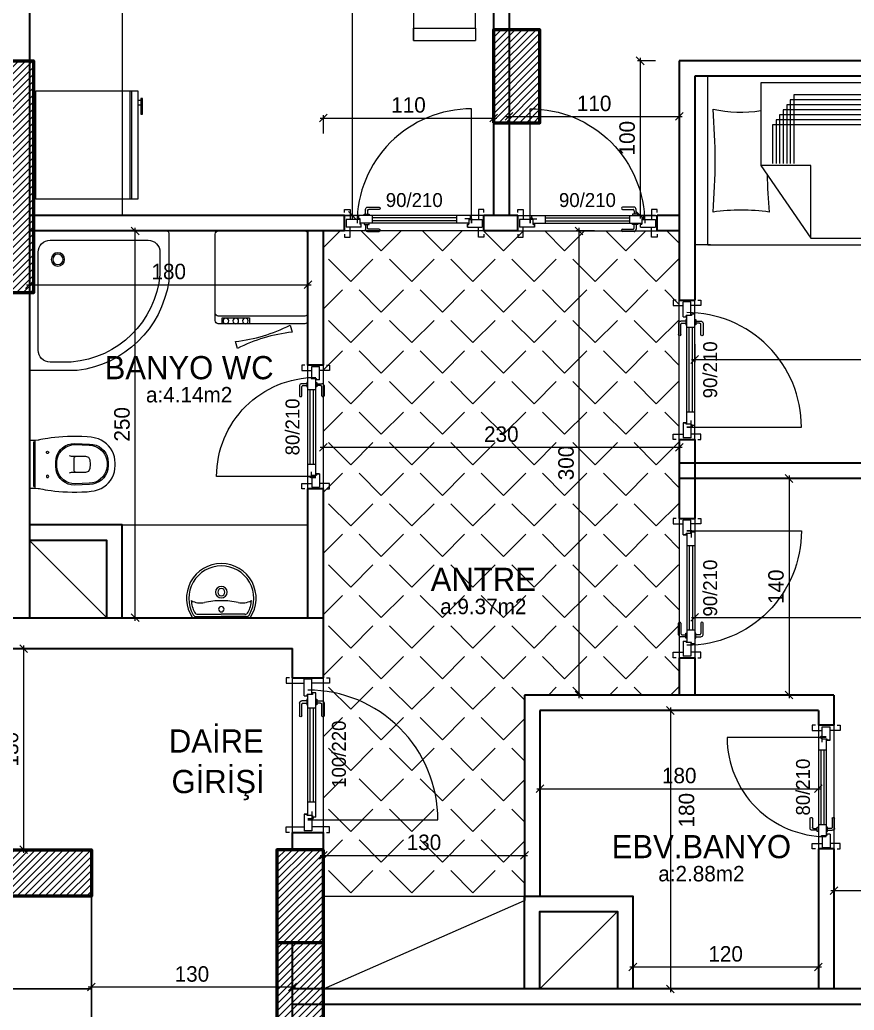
# Model space of a CAD drawing. Header units: centimetres. Extents: x 562865 to 1310255, y -148070 to 32737.
# Drawn here: x 648217 to 648756, y -25463 to -24823 of the extents above; entities that cross this region are included whole.
import ezdxf
from ezdxf.enums import TextEntityAlignment as Align

# ---------------------------------------------------------------- set-up
doc = ezdxf.new("R2010")
doc.units = ezdxf.units.CM
doc.header["$LTSCALE"] = 2.5
doc.linetypes.add('DASHED', pattern=[0.25, 0.125, -0.125])
doc.layers.get('0').update_dxf_attribs({"color": 86})
for name, color, linetype, lineweight in [('1', 126, 'Continuous', 25), ('DUVAR', 4, 'Continuous', 30), ('duvar-kesim', 7, 'Continuous', 0), ('iç ölçü', 106, 'Continuous', 18), ('kapi', 9, 'Continuous', 0), ('kolon', 1, 'Continuous', 53), ('TEFRIS', 33, 'Continuous', 0)]:
    doc.layers.add(name, color=color, linetype=linetype, lineweight=lineweight)
for name, color, linetype in [('alan', 7, 'Continuous'), ('kapi-yazi', 7, 'Continuous'), ('mahal', 7, 'Continuous'), ('MERBAS', 231, 'Continuous'), ('tarama', 173, 'Continuous'), ('TARAMA KOLON', 252, 'Continuous')]:
    doc.layers.add(name, color=color, linetype=linetype)
doc.styles.add('PINAR', font='comic.ttf')
doc.dimstyles.new('TEMİZ ÖLÇÜ', dxfattribs={"dimtxt": 10, "dimasz": 5, "dimexe": 1.8, "dimexo": 0.625, "dimgap": 3, "dimtad": 1, "dimdec": 0, "dimrnd": 0.5, "dimzin": 1, "dimdsep": 46, "dimtxsty": 'PINAR', "dimblk": 'OBLIQUE', "dimcen": 0.9, "dimdle": 2, "dimclrd": 256, "dimclre": 256, "dimclrt": 7, "dimadec": 0, "dimazin": 0, "dimtfac": 1, "dimtdec": 0, "dimtofl": 0, "dimtmove": 2, "dimatfit": 2, "dimfxl": 10, "dimfxlon": 1, "dimlwd": -1, "dimlwe": -1, "dimarcsym": 0})

# ---------------------------------------------------------------- blocks, each defined once
blk = doc.blocks.new('_Oblique')
at = {"color": 0, "linetype": 'ByBlock', "lineweight": -2}
blk.add_line((-0.5, -0.5), (0.5, 0.5), dxfattribs=at)
blk = doc.blocks.new('*D2269')
at = {"layer": 'Defpoints', "color": 0}
for p in [(648543.2, -25265.05), (648413.2, -25320.05), (648543.2, -25363.1)]:
    blk.add_point(p, dxfattribs=at)
at = {"layer": 'iç ölçü'}
for p, q in [((648413.2, -25353.1), (648413.2, -25364.9)), ((648543.2, -25353.1), (648543.2, -25364.9)), ((648411.2, -25363.1), (648545.2, -25363.1))]:
    blk.add_line(p, q, dxfattribs=at)
at = {"layer": 'iç ölçü', "linetype": 'ByBlock', "xscale": 5, "yscale": 5, "zscale": 5, "rotation": 180}
blk.add_blockref('_Oblique', (648413.2, -25363.1), dxfattribs=at)
at = {"layer": 'iç ölçü', "linetype": 'ByBlock', "xscale": 5, "yscale": 5, "zscale": 5}
blk.add_blockref('_Oblique', (648543.2, -25363.1), dxfattribs=at)
at = {"layer": 'iç ölçü', "color": 7, "insert": (648478.2, -25354.67), "char_height": 10, "attachment_point": 5, "style": 'PINAR'}
blk.add_mtext('130', dxfattribs=at)
blk = doc.blocks.new('*D2270')
at = {"layer": 'Defpoints', "color": 0}
for p in [(648291.51, -24959.39), (648313.2, -24959.39), (648313.2, -25209.39)]:
    blk.add_point(p, dxfattribs=at)
at = {"layer": 'iç ölçü'}
for p, q in [((648291.51, -25211.39), (648291.51, -24957.39)), ((648301.51, -24959.39), (648289.71, -24959.39)), ((648301.51, -25209.39), (648289.71, -25209.39))]:
    blk.add_line(p, q, dxfattribs=at)
at = {"layer": 'iç ölçü', "linetype": 'ByBlock', "xscale": 5, "yscale": 5, "zscale": 5}
for p, rotation in [((648291.51, -24959.39), 90), ((648291.51, -25209.39), 270)]:
    blk.add_blockref('_Oblique', p, dxfattribs=dict(at, rotation=rotation))
at = {"layer": 'iç ölçü', "color": 7, "insert": (648283.04, -25084.39), "char_height": 10, "attachment_point": 5, "rotation": 90, "style": 'PINAR'}
blk.add_mtext('250', dxfattribs=at)
blk = doc.blocks.new('*D2271')
at = {"layer": 'Defpoints', "color": 0}
for p in [(648403.2, -24994.1), (648223.2, -25018.91), (648403.2, -25018.91)]:
    blk.add_point(p, dxfattribs=at)
at = {"layer": 'iç ölçü'}
for p, q in [((648221.2, -24994.1), (648405.2, -24994.1)), ((648223.2, -25004.1), (648223.2, -24992.3)), ((648403.2, -25004.1), (648403.2, -24992.3))]:
    blk.add_line(p, q, dxfattribs=at)
at = {"layer": 'iç ölçü', "linetype": 'ByBlock', "xscale": 5, "yscale": 5, "zscale": 5, "rotation": 180}
blk.add_blockref('_Oblique', (648223.2, -24994.1), dxfattribs=at)
at = {"layer": 'iç ölçü', "linetype": 'ByBlock', "xscale": 5, "yscale": 5, "zscale": 5}
blk.add_blockref('_Oblique', (648403.2, -24994.1), dxfattribs=at)
at = {"layer": 'iç ölçü', "color": 7, "insert": (648313.2, -24985.64), "char_height": 10, "attachment_point": 5, "style": 'PINAR'}
blk.add_mtext('180', dxfattribs=at)
blk = doc.blocks.new('*D2274')
at = {"layer": 'Defpoints', "color": 0}
for p in [(648523.2, -24886.37), (648523.2, -24933.88), (648413.2, -24977.63)]:
    blk.add_point(p, dxfattribs=at)
at = {"layer": 'iç ölçü'}
for p, q in [((648411.2, -24886.37), (648525.2, -24886.37)), ((648413.2, -24896.37), (648413.2, -24884.57)), ((648523.2, -24896.37), (648523.2, -24884.57))]:
    blk.add_line(p, q, dxfattribs=at)
at = {"layer": 'iç ölçü', "linetype": 'ByBlock', "xscale": 5, "yscale": 5, "zscale": 5, "rotation": 180}
blk.add_blockref('_Oblique', (648413.2, -24886.37), dxfattribs=at)
at = {"layer": 'iç ölçü', "linetype": 'ByBlock', "xscale": 5, "yscale": 5, "zscale": 5}
blk.add_blockref('_Oblique', (648523.2, -24886.37), dxfattribs=at)
at = {"layer": 'iç ölçü', "color": 7, "insert": (648468.2, -24877.96), "char_height": 10, "attachment_point": 5, "style": 'PINAR'}
blk.add_mtext('110', dxfattribs=at)
blk = doc.blocks.new('*D2275')
at = {"layer": 'Defpoints', "color": 0}
for p in [(648643.2, -24885.34), (648533.2, -24949.21), (648643.2, -24992.95)]:
    blk.add_point(p, dxfattribs=at)
at = {"layer": 'iç ölçü'}
for p, q in [((648531.2, -24885.34), (648645.2, -24885.34)), ((648533.2, -24895.34), (648533.2, -24883.54)), ((648643.2, -24895.34), (648643.2, -24883.54))]:
    blk.add_line(p, q, dxfattribs=at)
at = {"layer": 'iç ölçü', "linetype": 'ByBlock', "xscale": 5, "yscale": 5, "zscale": 5, "rotation": 180}
blk.add_blockref('_Oblique', (648533.2, -24885.34), dxfattribs=at)
at = {"layer": 'iç ölçü', "linetype": 'ByBlock', "xscale": 5, "yscale": 5, "zscale": 5}
blk.add_blockref('_Oblique', (648643.2, -24885.34), dxfattribs=at)
at = {"layer": 'iç ölçü', "color": 7, "insert": (648588.2, -24876.94), "char_height": 10, "attachment_point": 5, "style": 'PINAR'}
blk.add_mtext('110', dxfattribs=at)
blk = doc.blocks.new('*D2277')
at = {"layer": 'Defpoints', "color": 0}
for p in [(648653.2, -25014.39), (649091.24, -25014.39), (649091.24, -25042.48)]:
    blk.add_point(p, dxfattribs=at)
at = {"layer": 'iç ölçü'}
for p, q in [((648653.2, -25032.48), (648653.2, -25044.28)), ((649091.24, -25032.48), (649091.24, -25044.28)), ((648651.2, -25042.48), (649093.24, -25042.48))]:
    blk.add_line(p, q, dxfattribs=at)
at = {"layer": 'iç ölçü', "linetype": 'ByBlock', "xscale": 5, "yscale": 5, "zscale": 5, "rotation": 180}
blk.add_blockref('_Oblique', (648653.2, -25042.48), dxfattribs=at)
at = {"layer": 'iç ölçü', "linetype": 'ByBlock', "xscale": 5, "yscale": 5, "zscale": 5}
blk.add_blockref('_Oblique', (649091.24, -25042.48), dxfattribs=at)
at = {"layer": 'iç ölçü', "color": 7, "insert": (648872.22, -25034.02), "char_height": 10, "attachment_point": 5, "style": 'PINAR'}
blk.add_mtext('438', dxfattribs=at)
blk = doc.blocks.new('*D2279')
at = {"layer": 'Defpoints', "color": 0}
for p in [(648653.2, -25200.8), (649091.24, -25200.8), (649091.24, -25209.23)]:
    blk.add_point(p, dxfattribs=at)
at = {"layer": 'iç ölçü'}
for p, q in [((648653.2, -25201.43), (648653.2, -25211.03)), ((649091.24, -25201.43), (649091.24, -25211.03)), ((648651.2, -25209.23), (649093.24, -25209.23))]:
    blk.add_line(p, q, dxfattribs=at)
at = {"layer": 'iç ölçü', "linetype": 'ByBlock', "xscale": 5, "yscale": 5, "zscale": 5, "rotation": 180}
blk.add_blockref('_Oblique', (648653.2, -25209.23), dxfattribs=at)
at = {"layer": 'iç ölçü', "linetype": 'ByBlock', "xscale": 5, "yscale": 5, "zscale": 5}
blk.add_blockref('_Oblique', (649091.24, -25209.23), dxfattribs=at)
at = {"layer": 'iç ölçü', "color": 7, "insert": (648872.22, -25200.77), "char_height": 10, "attachment_point": 5, "style": 'PINAR'}
blk.add_mtext('438', dxfattribs=at)
blk = doc.blocks.new('*D2282')
at = {"layer": 'Defpoints', "color": 0}
for p in [(648417.24, -24579.39), (648417.24, -24949.39), (648431.84, -24949.39)]:
    blk.add_point(p, dxfattribs=at)
at = {"layer": 'iç ölçü'}
for p, q in [((648421.84, -24579.39), (648433.64, -24579.39)), ((648431.84, -24577.39), (648431.84, -24951.39)), ((648421.84, -24949.39), (648433.64, -24949.39))]:
    blk.add_line(p, q, dxfattribs=at)
at = {"layer": 'iç ölçü', "linetype": 'ByBlock', "xscale": 5, "yscale": 5, "zscale": 5}
for p, rotation in [((648431.84, -24579.39), 90), ((648431.84, -24949.39), 270)]:
    blk.add_blockref('_Oblique', p, dxfattribs=dict(at, rotation=rotation))
at = {"layer": 'iç ölçü', "color": 7, "insert": (648423.35, -24764.39), "char_height": 10, "attachment_point": 5, "rotation": 90, "style": 'PINAR'}
blk.add_mtext('370', dxfattribs=at)
blk = doc.blocks.new('*D2284')
at = {"layer": 'Defpoints', "color": 0}
for p in [(648635.24, -25269.39), (648635.24, -25449.39), (648637.52, -25449.39)]:
    blk.add_point(p, dxfattribs=at)
at = {"layer": 'iç ölçü'}
for p, q in [((648635.87, -25269.39), (648639.32, -25269.39)), ((648637.52, -25267.39), (648637.52, -25451.39)), ((648635.87, -25449.39), (648639.32, -25449.39))]:
    blk.add_line(p, q, dxfattribs=at)
at = {"layer": 'iç ölçü', "linetype": 'ByBlock', "xscale": 5, "yscale": 5, "zscale": 5}
for p, rotation in [((648637.52, -25269.39), 90), ((648637.52, -25449.39), 270)]:
    blk.add_blockref('_Oblique', p, dxfattribs=dict(at, rotation=rotation))
at = {"layer": 'iç ölçü', "color": 7, "insert": (648647.95, -25333.86), "char_height": 10, "attachment_point": 5, "rotation": 90, "style": 'PINAR'}
blk.add_mtext('180', dxfattribs=at)
blk = doc.blocks.new('*D2285')
at = {"layer": 'Defpoints', "color": 0}
for p in [(648613.2, -25427.44), (648733.2, -25427.44), (648733.2, -25435.2)]:
    blk.add_point(p, dxfattribs=at)
at = {"layer": 'iç ölçü'}
for p, q in [((648613.2, -25428.07), (648613.2, -25437)), ((648733.2, -25428.07), (648733.2, -25437)), ((648611.2, -25435.2), (648735.2, -25435.2))]:
    blk.add_line(p, q, dxfattribs=at)
at = {"layer": 'iç ölçü', "linetype": 'ByBlock', "xscale": 5, "yscale": 5, "zscale": 5, "rotation": 180}
blk.add_blockref('_Oblique', (648613.2, -25435.2), dxfattribs=at)
at = {"layer": 'iç ölçü', "linetype": 'ByBlock', "xscale": 5, "yscale": 5, "zscale": 5}
blk.add_blockref('_Oblique', (648733.2, -25435.2), dxfattribs=at)
at = {"layer": 'iç ölçü', "color": 7, "insert": (648673.2, -25426.79), "char_height": 10, "attachment_point": 5, "style": 'PINAR'}
blk.add_mtext('120', dxfattribs=at)
blk = doc.blocks.new('*D2286')
at = {"layer": 'Defpoints', "color": 0}
for p in [(648743.2, -25377.37), (649091.24, -25377.37), (649091.24, -25385.8)]:
    blk.add_point(p, dxfattribs=at)
at = {"layer": 'iç ölçü'}
for p, q in [((648743.2, -25378), (648743.2, -25387.6)), ((649091.24, -25378), (649091.24, -25387.6)), ((648741.2, -25385.8), (649093.24, -25385.8))]:
    blk.add_line(p, q, dxfattribs=at)
at = {"layer": 'iç ölçü', "linetype": 'ByBlock', "xscale": 5, "yscale": 5, "zscale": 5, "rotation": 180}
blk.add_blockref('_Oblique', (648743.2, -25385.8), dxfattribs=at)
at = {"layer": 'iç ölçü', "linetype": 'ByBlock', "xscale": 5, "yscale": 5, "zscale": 5}
blk.add_blockref('_Oblique', (649091.24, -25385.8), dxfattribs=at)
at = {"layer": 'iç ölçü', "color": 7, "insert": (648917.22, -25377.34), "char_height": 10, "attachment_point": 5, "style": 'PINAR'}
blk.add_mtext('348', dxfattribs=at)
blk = doc.blocks.new('*D2287')
at = {"layer": 'Defpoints', "color": 0}
for p in [(648717.85, -25119.39), (648714.2, -25259.39), (648717.85, -25259.39)]:
    blk.add_point(p, dxfattribs=at)
at = {"layer": 'iç ölçü'}
for p, q in [((648714.2, -25117.39), (648714.2, -25261.39)), ((648717.23, -25119.39), (648712.4, -25119.39)), ((648717.23, -25259.39), (648712.4, -25259.39))]:
    blk.add_line(p, q, dxfattribs=at)
at = {"layer": 'iç ölçü', "linetype": 'ByBlock', "xscale": 5, "yscale": 5, "zscale": 5}
for p, rotation in [((648714.2, -25119.39), 90), ((648714.2, -25259.39), 270)]:
    blk.add_blockref('_Oblique', p, dxfattribs=dict(at, rotation=rotation))
at = {"layer": 'iç ölçü', "color": 7, "insert": (648705.79, -25189.39), "char_height": 10, "attachment_point": 5, "rotation": 90, "style": 'PINAR'}
blk.add_mtext('140', dxfattribs=at)
blk = doc.blocks.new('*D2288')
at = {"layer": 'Defpoints', "color": 0}
for p in [(648643.2, -24849.39), (648617.96, -24949.39), (648643.2, -24949.39)]:
    blk.add_point(p, dxfattribs=at)
at = {"layer": 'iç ölçü'}
for p, q in [((648617.96, -24847.39), (648617.96, -24951.39)), ((648627.96, -24849.39), (648616.16, -24849.39)), ((648627.96, -24949.39), (648616.16, -24949.39))]:
    blk.add_line(p, q, dxfattribs=at)
at = {"layer": 'iç ölçü', "linetype": 'ByBlock', "xscale": 5, "yscale": 5, "zscale": 5}
for p, rotation in [((648617.96, -24849.39), 90), ((648617.96, -24949.39), 270)]:
    blk.add_blockref('_Oblique', p, dxfattribs=dict(at, rotation=rotation))
at = {"layer": 'iç ölçü', "color": 7, "insert": (648609.56, -24899.39), "char_height": 10, "attachment_point": 5, "rotation": 90, "style": 'PINAR'}
blk.add_mtext('100', dxfattribs=at)
blk = doc.blocks.new('fm-door1')
at = {"linetype": 'Continuous'}
for p, q in [((0, 25), (0, -25)), ((100, 25), (0, 25)), ((79.7, 31.8), (79.7, -0.3)), ((84, 27.6), (127.8, 27.6)), ((90, 50), (910, 50)), ((90, 50), (90, 30)), ((100, 30), (90, 30)), ((100, 30), (100, -5)), ((100, 30), (100, -5)), ((100, 0), (900, 0)), ((190, 50), (190, 0)), ((810, 50), (810, 0)), ((910, 30), (900, 30)), ((900, 30), (900, -5)), ((900, 25), (1000, 25)), ((910, 50), (910, 30)), ((1000, 25), (1000, -25)), ((110, -25), (0, -25)), ((100, -5), (110, -5)), ((110, -5), (100, -5)), ((110, -5), (110, -25)), ((110, -25), (110, -5)), ((890, -25), (890, -5)), ((890, -5), (900, -5)), ((890, -25), (1000, -25))]:
    blk.add_line(p, q, dxfattribs=at)
at = {"color": 8, "linetype": 'Continuous'}
for p, q in [((190, 35), (810, 35)), ((190, 15), (810, 15))]:
    blk.add_line(p, q, dxfattribs=at)
at = {"linetype": 'Continuous'}
for points in [[(857.6, 58.1), (857.6, 88.9, 0.414214), (842.4, 104.1), (758.6, 104.1, 1), (758.6, 88.9), (834.8, 88.9, -0.414214), (842.4, 81.3), (842.4, 58.1)], [(857.6, -8.1), (857.6, -38.9, -0.414214), (842.4, -54.1), (758.6, -54.1, -1), (758.6, -38.9), (834.8, -38.9, 0.414214), (842.4, -31.3), (842.4, -8.1)]]:
    blk.add_lwpolyline(points, format="xyb", dxfattribs=at)
for points in [[(869, 50), (869, 58.1), (831, 58.1), (831, 50)], [(869, 0), (869, -8.1), (831, -8.1), (831, 0)]]:
    blk.add_lwpolyline(points, dxfattribs=at)
blk.add_circle((84, 31.8), 4.26, dxfattribs=at)
blk = doc.blocks.new('Lav-1')
for p, q in [((-18.7083, 0), (18.7083, 0)), ((-15.105, -2.2), (0, -2.2)), ((15.105, -2.2), (0, -2.2))]:
    blk.add_line(p, q)
at = {"color": 8}
for p in [(-15.9925, -0.7), (15.9925, -0.7)]:
    blk.add_line(p, (0, -0.7), dxfattribs=at)
for centre, radius, start, end in [((0, -12.5), 22.5, 146.251011, 270), ((0, -12.5), 22.5, 270, 33.748989), ((0, -12.5), 19.5, 152.688782, 175.764074), ((-15.105, -4.7), 2.5, 90, 152.688782), ((15.105, -4.7), 2.5, 27.311218, 90), ((0, -12.5), 19.5, 4.235926, 27.311218), ((-13.5377, -21.504), 12, 77.387843, 119.499625), ((0, 39), 50, 257.387843, 270), ((0, 39), 50, 270, 282.612157), ((13.5377, -21.504), 12, 60.500375, 102.612157)]:
    blk.add_arc(centre, radius, start, end)
for centre, radius, start, end in [((0, -12.5), 21, 149.821029, 270), ((-15.9925, -3.2), 2.5, 90, 149.821029), ((0, -5.5), 1.75, 90, 270), ((0, -12.5), 21, 270, 30.178971), ((0, -5.5), 1.75, 270, 90), ((15.9925, -3.2), 2.5, 30.178971, 90), ((0, -16.5), 3.75, 90, 270), ((0, -16.5), 3.75, 270, 90), ((0, -16.5), 2.3, 90, 270), ((0, -16.5), 2.3, 270, 90)]:
    blk.add_arc(centre, radius, start, end, dxfattribs=at)
blk = doc.blocks.new('C.Mak')
at = {"color": 8}
for p, q in [((25.69, -56.11), (8.15, -56.11)), ((8.15, -56.11), (8.15, -59.29)), ((25.69, -59.29), (25.69, -56.11))]:
    blk.add_line(p, q, dxfattribs=at)
blk.add_lwpolyline([(-27.67, 0, 0.414214), (-29.72, -2.05), (-29.72, -57.95, 0.414214), (-27.67, -60), (28.23, -60, 0.414214), (30.28, -57.95), (30.28, -2.05, 0.414214), (28.23, 0)], format="xyb", close=True)
blk.add_lwpolyline([(-29.72, -52.95, 0.414214), (-27.67, -55), (28.23, -55, 0.414214), (30.28, -52.95)], format="xyb")
blk.add_lwpolyline([(15.87, -75.96), (17.21, -71.43, -0.091234), (-18.18, -60.91), (-19.53, -65.44, -0.091234)], format="xyb", close=True, dxfattribs=at)
for centre in [(10.72, -58.18), (16.92, -58.18), (23.32, -58.18)]:
    blk.add_circle(centre, 1.82, dxfattribs=at)
blk = doc.blocks.new('Klozet-3')
for p, q in [((15.4, -3.57), (-15.35, -3.57)), ((-14.68, -2.98), (-14.01, -2.7)), ((-14.01, -2.7), (-13.13, -2.55)), ((-13.13, -2.55), (-12.69, -2.51)), ((-12.69, -2.51), (-4.94, -2.51)), ((-4.94, -2.51), (4.84, -2.51)), ((4.84, -2.51), (12.59, -2.51)), ((12.59, -2.51), (13.02, -2.55)), ((13.02, -2.55), (13.91, -2.7)), ((13.91, -2.7), (14.58, -2.98))]:
    blk.add_line(p, q)
at = {"color": 8}
for p, q in [((-4.79, -29.04), (-5.06, -29.5)), ((-5.06, -29.5), (-5.06, -29.74)), ((-3.85, -28.8), (-4.79, -29.04)), ((-0.44, -28.8), (-3.85, -28.8)), ((0.43, -28.8), (-0.44, -28.8)), ((3.83, -28.8), (0.43, -28.8)), ((4.77, -29.04), (3.83, -28.8)), ((5.04, -29.5), (4.77, -29.04)), ((5.04, -29.74), (5.04, -29.5))]:
    blk.add_line(p, q, dxfattribs=at)
blk.add_lwpolyline([(-17.9, -24.49), (-17.74, -21.61), (-17.53, -18.9), (-17.27, -16.37), (-17, -14.05), (-16.71, -11.97), (-16.43, -10.14), (-16.16, -8.6), (-15.93, -7.36), (-15.75, -6.44), (-15.63, -5.87), (-15.58, -5.68), (-15.46, -3.72), (-15.45, -1.23), (-15.46, 0), (15.46, 0), (15.45, -1.23), (15.46, -3.72), (15.58, -5.68), (15.63, -5.87), (15.75, -6.44), (15.93, -7.36), (16.16, -8.6), (16.43, -10.14), (16.71, -11.97), (17, -14.05), (17.27, -16.37), (17.53, -18.9), (17.74, -21.61), (17.9, -24.49), (17.99, -27.52), (18, -30.66), (17.91, -33.9), (17.71, -37.21), (17.43, -39.85), (17.08, -41.83), (16.91, -42.61), (16.36, -44.56), (15.56, -46.4), (14.55, -48.11), (13.33, -49.69), (11.94, -51.1), (10.38, -52.35), (8.67, -53.4), (6.84, -54.25), (4.9, -54.87), (2.88, -55.26), (0.78, -55.39), (-0.78, -55.39), (-2.88, -55.26), (-4.9, -54.87), (-6.84, -54.25), (-8.67, -53.4), (-10.38, -52.35), (-11.94, -51.1), (-13.33, -49.69), (-14.55, -48.11), (-15.56, -46.4), (-16.36, -44.56), (-16.91, -42.61), (-17.08, -41.83), (-17.43, -39.85), (-17.71, -37.21), (-17.91, -33.9), (-18, -30.66), (-17.99, -27.52)], close=True)
for points in [[(-7.32, -11.04), (-7.7, -10.94), (-8.07, -11.04), (-8.34, -11.31), (-8.44, -11.69), (-8.34, -12.07), (-8.07, -12.34), (-7.7, -12.44), (-7.32, -12.34), (-7.05, -12.07), (-6.95, -11.69), (-7.05, -11.31)], [(7.15, -11.31), (7.42, -11.04), (7.8, -10.94), (8.17, -11.04), (8.44, -11.31), (8.55, -11.69), (8.44, -12.07), (8.17, -12.34), (7.8, -12.44), (7.42, -12.34), (7.15, -12.07), (7.05, -11.69)], [(-13.52, -29.22), (-13.07, -38.88), (-12.88, -41.04), (-12.33, -43.08), (-11.45, -44.96), (-10.27, -46.64), (-8.83, -48.09), (-7.16, -49.28), (-5.29, -50.17), (-3.26, -50.73), (-1.09, -50.93), (0.99, -50.93), (3.16, -50.72), (5.19, -50.14), (7.05, -49.21), (8.72, -47.99), (10.16, -46.52), (11.35, -44.83), (12.25, -42.96), (12.82, -40.97), (13.04, -38.88), (13.49, -29.22), (13.3, -27.05), (12.74, -24.99), (11.86, -23.09), (10.68, -21.38), (9.24, -19.89), (7.57, -18.67), (5.7, -17.75), (3.67, -17.18), (1.51, -16.98), (-1.54, -16.98), (-3.7, -17.18), (-5.74, -17.75), (-7.6, -18.67), (-9.27, -19.89), (-10.72, -21.38), (-11.89, -23.09), (-12.78, -24.99), (-13.33, -27.05)], [(-12.73, -29.5), (-12.3, -38.59), (-12.12, -40.64), (-11.59, -42.58), (-10.74, -44.38), (-9.62, -46.01), (-8.24, -47.42), (-6.65, -48.58), (-4.88, -49.46), (-2.95, -50.01), (-0.91, -50.2), (0.66, -50.2), (2.7, -50.01), (4.65, -49.46), (6.45, -48.58), (8.08, -47.42), (9.49, -46.01), (10.65, -44.38), (11.53, -42.58), (12.08, -40.64), (12.27, -38.59), (12.69, -29.5), (12.51, -27.45), (12, -25.5), (11.17, -23.68), (10.06, -22.04), (8.71, -20.61), (7.14, -19.43), (5.38, -18.54), (3.47, -17.98), (1.44, -17.78), (-1.42, -17.78), (-3.46, -17.98), (-5.37, -18.54), (-7.14, -19.43), (-8.71, -20.61), (-10.07, -22.04), (-11.19, -23.68), (-12.02, -25.5), (-12.55, -27.45)]]:
    blk.add_lwpolyline(points, close=True, dxfattribs=at)
blk.add_lwpolyline([(5.47, -25.87), (5.22, -26.6), (5.11, -27.1), (5.09, -27.28), (5.09, -36.43), (4.39, -38.41), (2.57, -39.21), (0.04, -39.36), (-0.06, -39.36), (-2.58, -39.21), (-4.4, -38.41), (-5.1, -36.43), (-5.11, -27.28), (-5.13, -27.1), (-5.23, -26.6), (-5.49, -25.87)], dxfattribs=at)
blk = doc.blocks.new('Dus-1')
for points in [[(90.17, -30.9), (90.17, -1.18, 0.414214), (88.99, 0), (0, 0)], [(0, 0), (0, -88.82, 0.414214), (1.18, -90), (32.74, -90)], [(84.75, -27.05), (84.75, -13.27, 0.414214), (77.1, -5.62), (13.68, -5.62, 0.414214), (6.03, -13.27), (6.03, -76.68, 0.414214), (13.68, -84.33), (28.13, -84.33)]]:
    blk.add_lwpolyline(points, format="xyb")
at = {"color": 8}
for radius in [4.36, 3.36]:
    blk.add_circle((18.4, -18.38), radius, dxfattribs=at)
for centre, radius, start, end in [((22.42, -22.07), 62.53, 275.23511, 355.43389), ((22.48, -22.58), 68.19, 278.64966, 352.99976)]:
    blk.add_arc(centre, radius, start, end)
blk = doc.blocks.new('*D2290')
at = {"layer": 'Defpoints', "color": 0}
for p in [(648643.2, -25099.2), (648643.2, -25111.77), (648413.2, -25149.39)]:
    blk.add_point(p, dxfattribs=at)
at = {"layer": 'iç ölçü'}
for p, q in [((648413.2, -25109.2), (648413.2, -25097.4)), ((648643.2, -25109.2), (648643.2, -25097.4)), ((648411.2, -25099.2), (648645.2, -25099.2))]:
    blk.add_line(p, q, dxfattribs=at)
at = {"layer": 'iç ölçü', "linetype": 'ByBlock', "xscale": 5, "yscale": 5, "zscale": 5, "rotation": 180}
blk.add_blockref('_Oblique', (648413.2, -25099.2), dxfattribs=at)
at = {"layer": 'iç ölçü', "linetype": 'ByBlock', "xscale": 5, "yscale": 5, "zscale": 5}
blk.add_blockref('_Oblique', (648643.2, -25099.2), dxfattribs=at)
at = {"layer": 'iç ölçü', "color": 7, "insert": (648528.2, -25090.79), "char_height": 10, "attachment_point": 5, "style": 'PINAR'}
blk.add_mtext('230', dxfattribs=at)
blk = doc.blocks.new('*D2291')
at = {"layer": 'Defpoints', "color": 0}
for p in [(648578.49, -24959.39), (648643.2, -24959.39), (648588.71, -25259.39)]:
    blk.add_point(p, dxfattribs=at)
at = {"layer": 'iç ölçü'}
for p, q in [((648578.49, -25261.39), (648578.49, -24957.39)), ((648588.49, -24959.39), (648576.69, -24959.39)), ((648588.08, -25259.39), (648576.69, -25259.39))]:
    blk.add_line(p, q, dxfattribs=at)
at = {"layer": 'iç ölçü', "linetype": 'ByBlock', "xscale": 5, "yscale": 5, "zscale": 5}
for p, rotation in [((648578.49, -24959.39), 90), ((648578.49, -25259.39), 270)]:
    blk.add_blockref('_Oblique', p, dxfattribs=dict(at, rotation=rotation))
at = {"layer": 'iç ölçü', "color": 7, "insert": (648570.08, -25109.39), "char_height": 10, "attachment_point": 5, "rotation": 90, "style": 'PINAR'}
blk.add_mtext('300', dxfattribs=at)
blk = doc.blocks.new('*D2292')
at = {"layer": 'Defpoints', "color": 0}
for p in [(648553.2, -25269.39), (648733.2, -25269.39), (648733.2, -25319.97)]:
    blk.add_point(p, dxfattribs=at)
at = {"layer": 'iç ölçü'}
for p, q in [((648553.2, -25309.97), (648553.2, -25321.77)), ((648733.2, -25309.97), (648733.2, -25321.77)), ((648551.2, -25319.97), (648735.2, -25319.97))]:
    blk.add_line(p, q, dxfattribs=at)
at = {"layer": 'iç ölçü', "linetype": 'ByBlock', "xscale": 5, "yscale": 5, "zscale": 5, "rotation": 180}
blk.add_blockref('_Oblique', (648553.2, -25319.97), dxfattribs=at)
at = {"layer": 'iç ölçü', "linetype": 'ByBlock', "xscale": 5, "yscale": 5, "zscale": 5}
blk.add_blockref('_Oblique', (648733.2, -25319.97), dxfattribs=at)
at = {"layer": 'iç ölçü', "color": 7, "insert": (648643.2, -25311.52), "char_height": 10, "attachment_point": 5, "style": 'PINAR'}
blk.add_mtext('180', dxfattribs=at)
blk = doc.blocks.new('Buzdlb2')
for p, q in [((-32, 0), (32, 0)), ((35, -4), (-35, -4)), ((-35, -4), (-35, -70)), ((35, -70), (35, -4)), ((35, -65), (-35, -65)), ((-35, -66), (35, -66)), ((-35, -70), (35, -70))]:
    blk.add_line(p, q)
at = {"color": 8}
for p, q in [((-29, -70), (-29, -72)), ((-26, -70), (-26, -72)), ((-30, -72), (-20, -72)), ((-30, -73), (-30, -72)), ((-20, -73), (-30, -73)), ((-20, -72), (-20, -73))]:
    blk.add_line(p, q, dxfattribs=at)
blk = doc.blocks.new('G$C0735DA1E')
at = {"color": 42}
for p, q in [((0, 108.9), (0, 0)), ((8.51, 108.9), (0, 108.9)), ((8.51, 0), (8.51, 108.9)), ((217.8, 104.59), (42.74, 104.59)), ((42.74, 104.59), (42.74, 51.22)), ((42.74, 51.22), (75.09, 4.31)), ((75.09, 51.22), (42.74, 51.22)), ((75.09, 4.31), (75.09, 51.22)), ((10.29, 0), (0, 0)), ((75.09, 4.31), (217.8, 4.31))]:
    blk.add_line(p, q, dxfattribs=at)
for p, q in [((213.49, 108.9), (8.51, 108.9)), ((217.8, 4.31), (217.8, 104.59)), ((8.51, 0), (213.49, 0))]:
    blk.add_line(p, q)
at = {"color": 8}
for p, q in [((64.05, 96.98), (64.05, 52.43)), ((212.41, 96.98), (64.05, 96.98)), ((59.48, 90.51), (59.48, 52.43)), ((212.41, 90.51), (59.48, 90.51)), ((61.77, 93.74), (61.77, 52.43)), ((212.41, 93.74), (61.77, 93.74)), ((212.41, 84.04), (54.92, 84.04)), ((54.92, 84.04), (54.92, 52.43)), ((212.41, 87.27), (57.2, 87.27)), ((57.2, 87.27), (57.2, 52.43)), ((212.41, 77.57), (50.35, 77.57)), ((50.35, 77.57), (50.35, 52.43)), ((212.41, 80.8), (52.63, 80.8)), ((52.63, 80.8), (52.63, 52.43))]:
    blk.add_line(p, q, dxfattribs=at)
for centre, start, end in [((213.49, 104.59), 359.99996, 90.00004), ((213.49, 4.31), 269.99996, 0.00004)]:
    blk.add_arc(centre, 4.31, start, end)
for centre, radius, start, end in [((-392.71, 54.41), 405.93, 355.2981, 4.7019), ((30.01, 173.57), 87.79, 258.06799, 278.34062), ((417.07, 54.41), 370.41, 181.39769, 185.15396), ((30.01, -112.77), 135.13, 82.28082, 97.71918)]:
    blk.add_arc(centre, radius, start, end, dxfattribs=at)
blk = doc.blocks.new('Table-5')
for p, q in [((-47.22, 62.15), (-47.22, 96.77)), ((7.78, 62.15), (7.78, 96.77)), ((-7.22, 88.77), (-7.22, 62.15)), ((47.78, 88.77), (47.78, 62.15)), ((-55, 51.67), (-88.49, 51.67)), ((-55, 57.44), (55, 57.44)), ((55, 51.67), (88.49, 51.67)), ((-54.03, 50.29), (-7.6, 50.29)), ((-7.6, 50.29), (26.83, 41.72)), ((26.83, 41.72), (55, 41.72)), ((-54.03, 36), (55, 36)), ((-54.03, 30.28), (54.05, 30.28)), ((-5.19, 17.89), (11.22, 24.56)), ((11.22, 24.56), (55, 24.56)), ((-54.03, 17.89), (-5.19, 17.89)), ((-80.49, 11.67), (-55, 11.67)), ((-55, 11.54), (55, 11.54)), ((80.49, 11.67), (55, 11.67)), ((-54.03, 4.39), (54.05, 4.39))]:
    blk.add_line(p, q)
at = {"color": 33}
for p, q in [((-47.22, 96.77), (-7.22, 96.77)), ((-47.22, 96.77), (-47.22, 88.77)), ((-7.22, 88.77), (-7.22, 96.77)), ((7.78, 96.77), (47.78, 96.77)), ((7.78, 96.77), (7.78, 88.77)), ((47.78, 88.77), (47.78, 96.77)), ((-47.22, 88.77), (-7.22, 88.77)), ((7.78, 88.77), (47.78, 88.77)), ((-55, 62.15), (55, 62.15)), ((-55, 0), (-55, 62.15)), ((55, 62.15), (55, 0)), ((-88.49, 51.67), (-80.49, 51.67)), ((-88.49, 51.67), (-88.49, 11.67)), ((-80.49, 51.67), (-80.49, 11.67)), ((80.49, 51.67), (80.49, 11.67)), ((88.49, 51.67), (80.49, 51.67)), ((88.49, 51.67), (88.49, 11.67)), ((-80.49, 11.67), (-88.49, 11.67)), ((80.49, 11.67), (88.49, 11.67)), ((55, 0), (-55, 0))]:
    blk.add_line(p, q, dxfattribs=at)
blk = doc.blocks.new('*D2302')
at = {"layer": 'Defpoints', "color": 0}
for p in [(648213.2, -25229.39), (648219.45, -25229.39), (648220.47, -25359.39)]:
    blk.add_point(p, dxfattribs=at)
at = {"layer": 'iç ölçü'}
for p, q in [((648214.45, -25229.39), (648221.25, -25229.39)), ((648219.45, -25361.39), (648219.45, -25227.39)), ((648219.85, -25359.39), (648217.65, -25359.39))]:
    blk.add_line(p, q, dxfattribs=at)
at = {"layer": 'iç ölçü', "linetype": 'ByBlock', "xscale": 5, "yscale": 5, "zscale": 5}
for p, rotation in [((648219.45, -25229.39), 90), ((648219.45, -25359.39), 270)]:
    blk.add_blockref('_Oblique', p, dxfattribs=dict(at, rotation=rotation))
at = {"layer": 'iç ölçü', "color": 7, "insert": (648211.02, -25294.39), "char_height": 10, "attachment_point": 5, "rotation": 90, "style": 'PINAR'}
blk.add_mtext('130', dxfattribs=at)
blk = doc.blocks.new('*D2303')
at = {"layer": 'Defpoints', "color": 0}
for p in [(648263.2, -25433.61), (648393.2, -25433.61), (648263.2, -25448.22)]:
    blk.add_point(p, dxfattribs=at)
at = {"layer": 'iç ölçü'}
for p, q in [((648263.2, -25443.22), (648263.2, -25450.02)), ((648393.2, -25443.22), (648393.2, -25450.02)), ((648395.2, -25448.22), (648261.2, -25448.22))]:
    blk.add_line(p, q, dxfattribs=at)
at = {"layer": 'iç ölçü', "linetype": 'ByBlock', "xscale": 5, "yscale": 5, "zscale": 5, "rotation": 180}
blk.add_blockref('_Oblique', (648263.2, -25448.22), dxfattribs=at)
at = {"layer": 'iç ölçü', "linetype": 'ByBlock', "xscale": 5, "yscale": 5, "zscale": 5}
blk.add_blockref('_Oblique', (648393.2, -25448.22), dxfattribs=at)
at = {"layer": 'iç ölçü', "color": 7, "insert": (648328.2, -25439.79), "char_height": 10, "attachment_point": 5, "style": 'PINAR'}
blk.add_mtext('130', dxfattribs=at)
blk = doc.blocks.new('SB')
at = {"layer": 'TARAMA KOLON'}
h = blk.add_hatch(dxfattribs=at)
h.set_pattern_fill('ANSI31', color=256, angle=7e-15)
h.paths.add_polyline_path([(655327.34, -25829.39), (655302.34, -25829.39), (655302.34, -25959.39), (655327.34, -25959.39)])
h.paths.add_polyline_path([(655437.34, -24424.14), (655477.34, -24424.14), (655477.34, -24494.14), (655437.34, -24494.14)])
h.paths.add_polyline_path([(655327.34, -25359.39), (655297.34, -25359.39), (655297.34, -25469.39), (655327.34, -25469.39)])
h.paths.add_polyline_path([(655327.34, -26079.39), (655327.34, -26109.39), (655257.34, -26109.39), (655257.34, -26079.39)])
h.paths.add_polyline_path([(654229.3, -24849.39), (654229.3, -24889.39), (654299.3, -24889.39), (654299.3, -24849.39)])
h.paths.add_polyline_path([(654269.3, -25899.39), (654229.3, -25899.39), (654229.3, -25829.39), (654269.3, -25829.39)])
h.paths.add_polyline_path([(654229.3, -25444.39), (654229.3, -25469.39), (654379.3, -25469.39), (654379.3, -25444.39)])
h.paths.add_polyline_path([(655112.34, -26369.39), (655142.34, -26369.39), (655142.34, -26429.39), (655112.34, -26429.39)])
h.paths.add_polyline_path([(654997.34, -26079.39), (654997.34, -26109.39), (654927.34, -26109.39), (654927.34, -26079.39)])
h.paths.add_polyline_path([(655437.34, -24889.39), (655467.34, -24889.39), (655467.34, -24829.39), (655437.34, -24829.39)])
h.paths.add_polyline_path([(655112.34, -26834.64), (655142.34, -26834.64), (655142.34, -26894.64), (655112.34, -26894.64)])
h.paths.add_polyline_path([(654787.34, -26369.39), (654817.34, -26369.39), (654817.34, -26429.39), (654787.34, -26429.39)])
h.paths.add_polyline_path([(655437.34, -26824.64), (655477.34, -26824.64), (655477.34, -26894.64), (655437.34, -26894.64)])
h.paths.add_polyline_path([(654299.3, -26369.39), (654299.3, -26409.39), (654229.3, -26409.39), (654229.3, -26369.39)])
h.paths.add_polyline_path([(654777.34, -26824.64), (654817.34, -26824.64), (654817.34, -26894.64), (654777.34, -26894.64)])
h.paths.add_polyline_path([(655437.34, -26369.39), (655467.34, -26369.39), (655467.34, -26429.39), (655437.34, -26429.39)])
h.paths.add_polyline_path([(655985.38, -25829.39), (656025.38, -25829.39), (656025.38, -25899.39), (655985.38, -25899.39)])
h.paths.add_polyline_path([(654927.34, -25959.39), (654927.34, -25359.39), (655177.34, -25359.39), (655177.34, -25389.39), (654952.35, -25389.39), (654952.35, -25729.39), (655177.34, -25729.39), (655177.34, -25754.39), (654952.34, -25754.39), (654952.34, -25934.39), (655177.34, -25934.39), (655177.34, -25959.39)])
h.paths.add_polyline_path([(654777.34, -24424.14), (654817.34, -24424.14), (654817.34, -24494.14), (654777.34, -24494.14)])
h.paths.add_polyline_path([(655985.38, -26824.64), (656025.38, -26824.64), (656025.38, -26894.64), (655985.38, -26894.64)])
h.paths.add_polyline_path([(654229.3, -24424.14), (654269.3, -24424.14), (654269.3, -24494.14), (654229.3, -24494.14)])
h.paths.add_polyline_path([(655107.34, -24424.14), (655147.34, -24424.14), (655147.34, -24494.14), (655107.34, -24494.14)])
h.paths.add_polyline_path([(655985.38, -24424.14), (656025.38, -24424.14), (656025.38, -24494.14), (655985.38, -24494.14)])
h.paths.add_polyline_path([(656025.38, -24849.39), (656025.38, -24889.39), (655955.38, -24889.39), (655955.38, -24849.39)])
h.paths.add_polyline_path([(654817.34, -24889.39), (654787.34, -24889.39), (654787.34, -24829.39), (654817.34, -24829.39)])
h.paths.add_polyline_path([(655114.84, -24849.39), (655139.84, -24849.39), (655139.84, -24999.39), (655114.84, -24999.39)])
h.paths.add_polyline_path([(656025.38, -26369.39), (656025.38, -26409.39), (655955.38, -26409.39), (655955.38, -26369.39)])
h.paths.add_polyline_path([(654229.3, -26824.64), (654269.3, -26824.64), (654269.3, -26894.64), (654229.3, -26894.64)])
h.paths.add_polyline_path([(656025.38, -25444.39), (656025.38, -25469.39), (655875.38, -25469.39), (655875.38, -25444.39)])
at = {"layer": 'kolon'}
for points in [[(655437.34, -24889.39), (655467.34, -24889.39), (655467.34, -24829.39), (655437.34, -24829.39)], [(655114.84, -24849.39), (655139.84, -24849.39), (655139.84, -24999.39), (655114.84, -24999.39)], [(654927.34, -25959.39), (654927.34, -25359.39), (655177.34, -25359.39), (655177.34, -25389.39), (654952.35, -25389.39), (654952.35, -25729.39), (655177.34, -25729.39), (655177.34, -25754.39), (654952.34, -25754.39), (654952.34, -25934.39), (655177.34, -25934.39), (655177.34, -25959.39)], [(655327.34, -25359.39), (655297.34, -25359.39), (655297.34, -25469.39), (655327.34, -25469.39)]]:
    blk.add_lwpolyline(points, close=True, dxfattribs=at)

msp = doc.modelspace()

# ---------------------------------------------------------------- hatches: boundary and pattern name
at = {"layer": 'tarama'}
h = msp.add_hatch(dxfattribs=at)
h.set_pattern_fill('ANGLE', color=256, scale=4, angle=45)
h.set_pattern_definition([(45, (-6914.145, 0), (-19.7565635, 19.7565635), [20.32, -7.62]), (135, (-6914.145, 0), (-19.7565635, -19.7565635), [20.32, -7.62])])
h.paths.add_polyline_path([(648643.2, -25259.39), (648553.2, -25259.39), (648543.2, -25259.39), (648543.2, -25389.39), (648413.2, -25389.39), (648413.2, -24959.39), (648643.2, -24959.39)])

# ---------------------------------------------------------------- linework, layer by layer
at = {"layer": '1', "linetype": 'DASHED', "ltscale": 20}
msp.add_line((648263.2, -25384.39), (648263.2, -25387.39), dxfattribs=at)
at = {"layer": 'DUVAR'}
for p, q in [((648223.2, -24424.14), (648223.2, -25209.39)), ((648523.2, -24424.14), (648523.2, -24949.39)), ((648533.2, -24424.14), (648533.2, -24949.39)), ((648643.2, -24849.39), (648643.2, -25004.16)), ((649091.24, -24849.39), (648643.2, -24849.39)), ((648653.2, -24859.39), (648653.2, -25004.16)), ((649091.24, -24859.39), (648653.2, -24859.39)), ((648426.92, -24949.39), (648223.2, -24949.39)), ((648426.92, -24959.39), (648426.92, -24949.39)), ((648538.87, -24949.39), (648516.92, -24949.39)), ((648516.92, -24959.39), (648516.92, -24949.39)), ((648538.87, -24959.39), (648538.87, -24949.39)), ((648643.2, -24949.39), (648628.87, -24949.39)), ((648628.87, -24959.39), (648628.87, -24949.39)), ((648426.92, -24959.39), (648223.2, -24959.39)), ((648403.2, -25046.06), (648403.2, -24959.39)), ((648413.2, -25046.06), (648413.2, -24959.39)), ((648538.87, -24959.39), (648516.92, -24959.39)), ((648643.2, -24959.39), (648628.87, -24959.39)), ((648643.2, -25004.16), (648653.2, -25004.16)), ((648413.2, -25046.06), (648403.2, -25046.06)), ((648643.2, -25094.16), (648643.2, -25145.25)), ((648643.2, -25094.16), (648653.2, -25094.16)), ((648653.2, -25094.16), (648653.2, -25145.25)), ((649091.24, -25109.39), (648643.2, -25109.39)), ((649091.24, -25119.39), (648643.2, -25119.39)), ((648403.2, -25209.39), (648403.2, -25126.06)), ((648413.2, -25126.06), (648403.2, -25126.06)), ((648413.2, -25209.39), (648413.2, -25126.06)), ((648643.2, -25145.25), (648653.2, -25145.25)), ((648013.2, -25209.39), (648413.2, -25209.39)), ((648413.2, -25248.18), (648413.2, -25209.39)), ((648033.2, -25229.39), (648393.2, -25229.39)), ((648393.2, -25248.18), (648393.2, -25229.39)), ((648643.2, -25235.25), (648643.2, -25259.39)), ((648643.2, -25235.25), (648653.2, -25235.25)), ((648653.2, -25235.25), (648653.2, -25259.39)), ((648393.2, -25248.18), (648413.2, -25248.18)), ((648743.2, -25259.39), (648543.2, -25259.39)), ((648543.2, -25259.39), (648543.2, -25392.15)), ((648743.2, -25259.39), (648743.2, -25278.92)), ((648733.2, -25269.39), (648553.2, -25269.39)), ((648553.2, -25269.39), (648553.2, -25389.39)), ((648733.2, -25269.39), (648733.2, -25278.92)), ((648743.2, -25278.92), (648733.2, -25278.92)), ((648393.2, -25359.39), (648393.2, -25348.18)), ((648393.2, -25348.18), (648413.2, -25348.18)), ((648413.2, -25359.39), (648413.2, -25348.18)), ((648733.2, -25358.92), (648733.2, -25449.39)), ((648743.2, -25358.92), (648733.2, -25358.92)), ((648743.2, -25358.92), (648743.2, -25449.39)), ((648603.2, -25399.39), (648603.2, -25449.39)), ((648393.2, -25469.39), (648393.2, -25419.39)), ((648413.2, -25469.39), (648413.2, -25419.39)), ((649111.24, -25449.39), (648393.2, -25449.39)), ((649111.24, -25459.39), (648393.2, -25459.39))]:
    msp.add_line(p, q, dxfattribs=at)
for points in [[(648283.2, -25209.39), (648283.2, -25149.39), (648223.2, -25149.39)], [(648543.2, -25449.39), (648543.2, -25389.39), (648613.2, -25389.39), (648613.2, -25449.39)]]:
    msp.add_lwpolyline(points, dxfattribs=at)
for points in [[(648223.2, -25209.39), (648273.2, -25209.39), (648273.2, -25159.39), (648223.2, -25159.39)], [(648603.2, -25449.39), (648553.2, -25449.39), (648553.2, -25399.39), (648603.2, -25399.39)]]:
    msp.add_lwpolyline(points, close=True, dxfattribs=at)
at = {"layer": 'duvar-kesim'}
for p, q in [((648516.92, -24949.39), (648426.92, -24949.39)), ((648538.87, -24949.39), (648628.87, -24949.39)), ((648516.92, -24959.39), (648426.92, -24959.39)), ((648538.87, -24959.39), (648628.87, -24959.39)), ((648643.2, -25094.16), (648643.2, -25004.16)), ((648653.2, -25094.16), (648653.2, -25004.16)), ((648403.2, -25126.06), (648403.2, -25046.06)), ((648413.2, -25126.06), (648413.2, -25046.06)), ((648643.2, -25145.25), (648643.2, -25235.25)), ((648653.2, -25145.25), (648653.2, -25235.25)), ((648393.2, -25348.18), (648393.2, -25248.18)), ((648413.2, -25348.18), (648413.2, -25248.18)), ((648733.2, -25278.92), (648733.2, -25358.92)), ((648743.2, -25278.92), (648743.2, -25358.92))]:
    msp.add_line(p, q, dxfattribs=at)
at = {"layer": 'iç ölçü'}
for p, q in [((648223.2, -25159.39), (648273.2, -25209.39)), ((648603.2, -25399.39), (648553.2, -25449.39))]:
    msp.add_line(p, q, dxfattribs=at)
at = {"layer": 'kapi'}
for points in [[(648508.92, -24954.39), (648508.92, -24880.39, 0.414214), (648434.92, -24954.39, 0.414214)], [(648546.87, -24954.39), (648546.87, -24880.39, -0.414214), (648620.87, -24954.39, -0.414214)], [(648648.2, -25086.16), (648722.2, -25086.16, 0.414214), (648648.2, -25012.16, 0.414214)], [(648408.2, -25118.06), (648344.2, -25118.06, -0.414214), (648408.2, -25054.06, -0.414214)], [(648648.2, -25153.25), (648722.2, -25153.25, -0.414214), (648648.2, -25227.25, -0.414214)], [(648403.2, -25340.18), (648487.2, -25340.18, 0.414214), (648403.2, -25256.18, 0.414214)], [(648738.2, -25286.92), (648674.2, -25286.92, 0.414214), (648738.2, -25350.92, 0.414214)]]:
    msp.add_lwpolyline(points, format="xyb", dxfattribs=at)
for points in [[(648426.92, -24947.39), (648426.92, -24945.39), (648430.42, -24945.39), (648430.42, -24951.89)], [(648516.92, -24947.39), (648516.92, -24945.39), (648513.42, -24945.39), (648513.42, -24951.89)], [(648538.87, -24947.39), (648538.87, -24945.39), (648542.37, -24945.39), (648542.37, -24951.89)], [(648628.87, -24947.39), (648628.87, -24945.39), (648625.37, -24945.39), (648625.37, -24951.89)], [(648426.92, -24961.39), (648426.92, -24963.39), (648430.42, -24963.39), (648430.42, -24956.89)], [(648516.92, -24961.39), (648516.92, -24963.39), (648513.42, -24963.39), (648513.42, -24956.89)], [(648538.87, -24961.39), (648538.87, -24963.39), (648542.37, -24963.39), (648542.37, -24956.89)], [(648628.87, -24961.39), (648628.87, -24963.39), (648625.37, -24963.39), (648625.37, -24956.89)], [(648641.2, -25004.16), (648639.2, -25004.16), (648639.2, -25007.66), (648645.7, -25007.66)], [(648655.2, -25004.16), (648657.2, -25004.16), (648657.2, -25007.66), (648650.7, -25007.66)], [(648401.2, -25046.06), (648399.2, -25046.06), (648399.2, -25049.56), (648405.7, -25049.56)], [(648415.2, -25046.06), (648417.2, -25046.06), (648417.2, -25049.56), (648410.7, -25049.56)], [(648641.2, -25094.16), (648639.2, -25094.16), (648639.2, -25090.66), (648645.7, -25090.66)], [(648655.2, -25094.16), (648657.2, -25094.16), (648657.2, -25090.66), (648650.7, -25090.66)], [(648401.2, -25126.06), (648399.2, -25126.06), (648399.2, -25122.56), (648405.7, -25122.56)], [(648415.2, -25126.06), (648417.2, -25126.06), (648417.2, -25122.56), (648410.7, -25122.56)], [(648641.2, -25145.25), (648639.2, -25145.25), (648639.2, -25148.75), (648645.7, -25148.75)], [(648655.2, -25145.25), (648657.2, -25145.25), (648657.2, -25148.75), (648650.7, -25148.75)], [(648641.2, -25235.25), (648639.2, -25235.25), (648639.2, -25231.75), (648645.7, -25231.75)], [(648655.2, -25235.25), (648657.2, -25235.25), (648657.2, -25231.75), (648650.7, -25231.75)], [(648391.2, -25248.18), (648389.2, -25248.18), (648389.2, -25251.68), (648400.7, -25251.68)], [(648415.2, -25248.18), (648417.2, -25248.18), (648417.2, -25251.68), (648405.7, -25251.68)], [(648731.2, -25278.92), (648729.2, -25278.92), (648729.2, -25282.42), (648735.7, -25282.42)], [(648745.2, -25278.92), (648747.2, -25278.92), (648747.2, -25282.42), (648740.7, -25282.42)], [(648391.2, -25348.18), (648389.2, -25348.18), (648389.2, -25344.68), (648400.7, -25344.68)], [(648415.2, -25348.18), (648417.2, -25348.18), (648417.2, -25344.68), (648405.7, -25344.68)], [(648731.2, -25358.92), (648729.2, -25358.92), (648729.2, -25355.42), (648735.7, -25355.42)], [(648745.2, -25358.92), (648747.2, -25358.92), (648747.2, -25355.42), (648740.7, -25355.42)]]:
    msp.add_lwpolyline(points, dxfattribs=at)
at = {"layer": 'kolon'}
for points in [[(648013.2, -25959.39), (648013.2, -25359.39), (648263.2, -25359.39), (648263.2, -25389.39), (648038.2, -25389.39), (648038.2, -25729.39), (648263.2, -25729.39), (648263.2, -25754.39), (648038.2, -25754.39), (648038.2, -25934.39), (648263.2, -25934.39), (648263.2, -25959.39)], [(648413.2, -25359.39), (648383.2, -25359.39), (648383.2, -25419.39), (648413.2, -25419.39)]]:
    msp.add_lwpolyline(points, close=True, dxfattribs=at)
at = {"layer": 'MERBAS'}
for p, q in [((648263.2, -25389.39), (648038.2, -25389.39)), ((648263.2, -25509.39), (648263.2, -25389.39))]:
    msp.add_line(p, q, dxfattribs=at)
msp.add_lwpolyline([(648263.2, -25449.39), (648168.2, -25449.39, 0.414214), (648098.2, -25519.39), (648098.2, -25599.39, 0.414214), (648168.2, -25669.39), (648263.2, -25669.39)], format="xyb", dxfattribs=at)
at = {"layer": 'TEFRIS'}
msp.add_line((648283.2, -25149.39), (648403.2, -25149.39), dxfattribs=at)
msp.add_lwpolyline([(648223.2, -24579.39), (648283.2, -24579.39), (648283.2, -24949.39), (648223.2, -24949.39)], close=True, dxfattribs=at)
msp.add_lwpolyline([(648413.2, -25449.39), (648413.2, -25389.39), (648543.2, -25389.39), (648543.2, -25449.39), (648413.2, -25449.39), (648543.2, -25392.15)], dxfattribs=at)

# ---------------------------------------------------------------- block references
at = {"layer": 'kapi'}
for p, xscale, yscale, zscale, rotation in [((648515.92, -24954.39), 0.08800000000000002, -0.1, 0.08800000000000001, 180), ((648648.2, -25093.16), 0.08800000000000001, -0.1, 0.08800000000000001, 90), ((648408.2, -25125.06), 0.078, 0.1, 0.07800000000000001, 90), ((648648.2, -25146.25), 0.08800000000000001, 0.1, 0.08800000000000001, 270), ((648403.2, -25347.18), -0.09799999999995634, 0.09999999999990905, 0.098, 270), ((648738.2, -25279.92), 0.07800000000000004, -0.1, 0.07800000000000001, 270)]:
    msp.add_blockref('fm-door1', p, dxfattribs=dict(at, xscale=xscale, yscale=yscale, zscale=zscale, rotation=rotation))
at = {"layer": 'kapi', "xscale": 0.08800000000000001, "yscale": 0.1, "zscale": 0.08800000000000001}
msp.add_blockref('fm-door1', (648539.87, -24954.39), dxfattribs=at)
at = {"layer": 'TARAMA KOLON'}
msp.add_blockref('SB', (-6914.14, 0), dxfattribs=at)
at = {"layer": 'TEFRIS'}
for name, p, rotation in [('Table-5', (648523.2, -24747.83), 90), ('Lav-1', (648347.21, -25209.39), 180)]:
    msp.add_blockref(name, p, dxfattribs=dict(at, rotation=rotation))
msp.add_blockref('G$C0735DA1E', (648653.2, -24968.29), dxfattribs=at)
at = {"layer": 'TEFRIS', "xscale": -1}
for name, p, rotation in [('Buzdlb2', (648223.2, -24903.79), 89.99999999999997), ('Dus-1', (648223.2, -24959.39), 89.99999999999997), ('Klozet-3', (648223.2, -25110.22), 89.99999999999999)]:
    msp.add_blockref(name, p, dxfattribs=dict(at, rotation=rotation))
msp.add_blockref('C.Mak', (648373.48, -24959.39), dxfattribs=at)

# ---------------------------------------------------------------- texts
at = {"layer": 'alan', "style": 'PINAR'}
for s, p in [('a:4.14m2', (648326.39, -25070.23)), ('a:9.37m2', (648516.54, -25207.12)), ('a:2.88m2', (648657.53, -25379.87))]:
    msp.add_text(s, height=10, dxfattribs=at).set_placement(p, align=Align.CENTER)
at = {"layer": 'kapi-yazi', "style": 'PINAR'}
for s, rotation, p in [('90/210', 0, (648471.92, -24939.39)), ('90/210', 90, (648663.2, -25049.16)), ('80/210', 90, (648393.2, -25086.06)), ('90/210', 90, (648663.2, -25190.25)), ('100/220', 90, (648423.2, -25297.65)), ('80/210', 90, (648723.2, -25318.92))]:
    msp.add_text(s, height=9, rotation=rotation, dxfattribs=at).set_placement(p, align=Align.MIDDLE_CENTER)
msp.add_text('90/210', height=9, dxfattribs=at).set_placement((648583.87, -24939.39), align=Align.MIDDLE_CENTER)
at = {"layer": 'mahal', "style": 'PINAR'}
for s, p in [('BANYO WC', (648326.39, -25055.23)), ('ANTRE', (648516.54, -25192.12)), ('DAİRE', (648343.97, -25296.6)), ('GİRİŞİ', (648345.11, -25322.82)), ('EBV.BANYO', (648657.53, -25364.87))]:
    msp.add_text(s, height=15, dxfattribs=at).set_placement(p, align=Align.CENTER)

# ---------------------------------------------------------------- dimensions: what is measured, and where the dimension line sits
at = {"layer": 'iç ölçü'}
for base, p1, p2, picture, middle in [((648431.84, -24949.39), (648417.24, -24579.39), (648417.24, -24949.39), '*D2282', (648423.35, -24764.39)), ((648617.96, -24949.39), (648643.2, -24849.39), (648643.2, -24949.39), '*D2288', (648609.56, -24899.39)), ((648291.51, -24959.39), (648313.2, -25209.39), (648313.2, -24959.39), '*D2270', (648283.04, -25084.39)), ((648578.49, -24959.39), (648588.71, -25259.39), (648643.2, -24959.39), '*D2291', (648570.08, -25109.39)), ((648714.2, -25259.39), (648717.85, -25119.39), (648717.85, -25259.39), '*D2287', (648705.79, -25189.39))]:
    dim = msp.add_linear_dim(base=base, p1=p1, p2=p2, angle=90, dimstyle='TEMİZ ÖLÇÜ', dxfattribs=at)
    dim.commit()
    dim.dimension.update_dxf_attribs({"geometry": picture, "text_midpoint": middle})
for base, p1, p2, picture, middle in [((648523.2, -24886.37), (648413.2, -24977.63), (648523.2, -24933.88), '*D2274', (648468.2, -24877.96)), ((648643.2, -24885.34), (648533.2, -24949.21), (648643.2, -24992.95), '*D2275', (648588.2, -24876.94)), ((648403.2, -24994.1), (648223.2, -25018.91), (648403.2, -25018.91), '*D2271', (648313.2, -24985.64)), ((649091.24, -25042.48), (648653.2, -25014.39), (649091.24, -25014.39), '*D2277', (648872.22, -25034.02)), ((648643.2, -25099.2), (648413.2, -25149.39), (648643.2, -25111.77), '*D2290', (648528.2, -25090.79)), ((649091.24, -25209.23), (648653.2, -25200.8), (649091.24, -25200.8), '*D2279', (648872.22, -25200.77)), ((648543.2, -25363.1), (648413.2, -25320.05), (648543.2, -25265.05), '*D2269', (648478.2, -25354.67)), ((648733.2, -25319.97), (648553.2, -25269.39), (648733.2, -25269.39), '*D2292', (648643.2, -25311.52)), ((649091.24, -25385.8), (648743.2, -25377.37), (649091.24, -25377.37), '*D2286', (648917.22, -25377.34)), ((648733.2, -25435.2), (648613.2, -25427.44), (648733.2, -25427.44), '*D2285', (648673.2, -25426.79))]:
    dim = msp.add_linear_dim(base=base, p1=p1, p2=p2, dimstyle='TEMİZ ÖLÇÜ', dxfattribs=at)
    dim.commit()
    dim.dimension.update_dxf_attribs({"geometry": picture, "text_midpoint": middle})
for base, p1, p2, angle, picture, middle in [((648219.45, -25229.39), (648220.47, -25359.39), (648213.2, -25229.39), 90, '*D2302', (648211.02, -25294.39)), ((648263.2, -25448.22), (648393.2, -25433.61), (648263.2, -25433.61), 0, '*D2303', (648328.2, -25439.79))]:
    dim = msp.add_linear_dim(base=base, p1=p1, p2=p2, angle=angle, dimstyle='TEMİZ ÖLÇÜ', override={"dimfxl": 5, "dimarcsym": 1}, dxfattribs=at)
    dim.commit()
    dim.dimension.update_dxf_attribs({"geometry": picture, "text_midpoint": middle})
dim = msp.add_linear_dim(base=(648637.52, -25449.39), p1=(648635.24, -25269.39), p2=(648635.24, -25449.39), angle=90, dimstyle='TEMİZ ÖLÇÜ', dxfattribs=at)
dim.commit()
dim.dimension.update_dxf_attribs({"geometry": '*D2284', "text_midpoint": (648647.95, -25333.86), "dimtype": 160})

doc.saveas('drawing.dxf')
